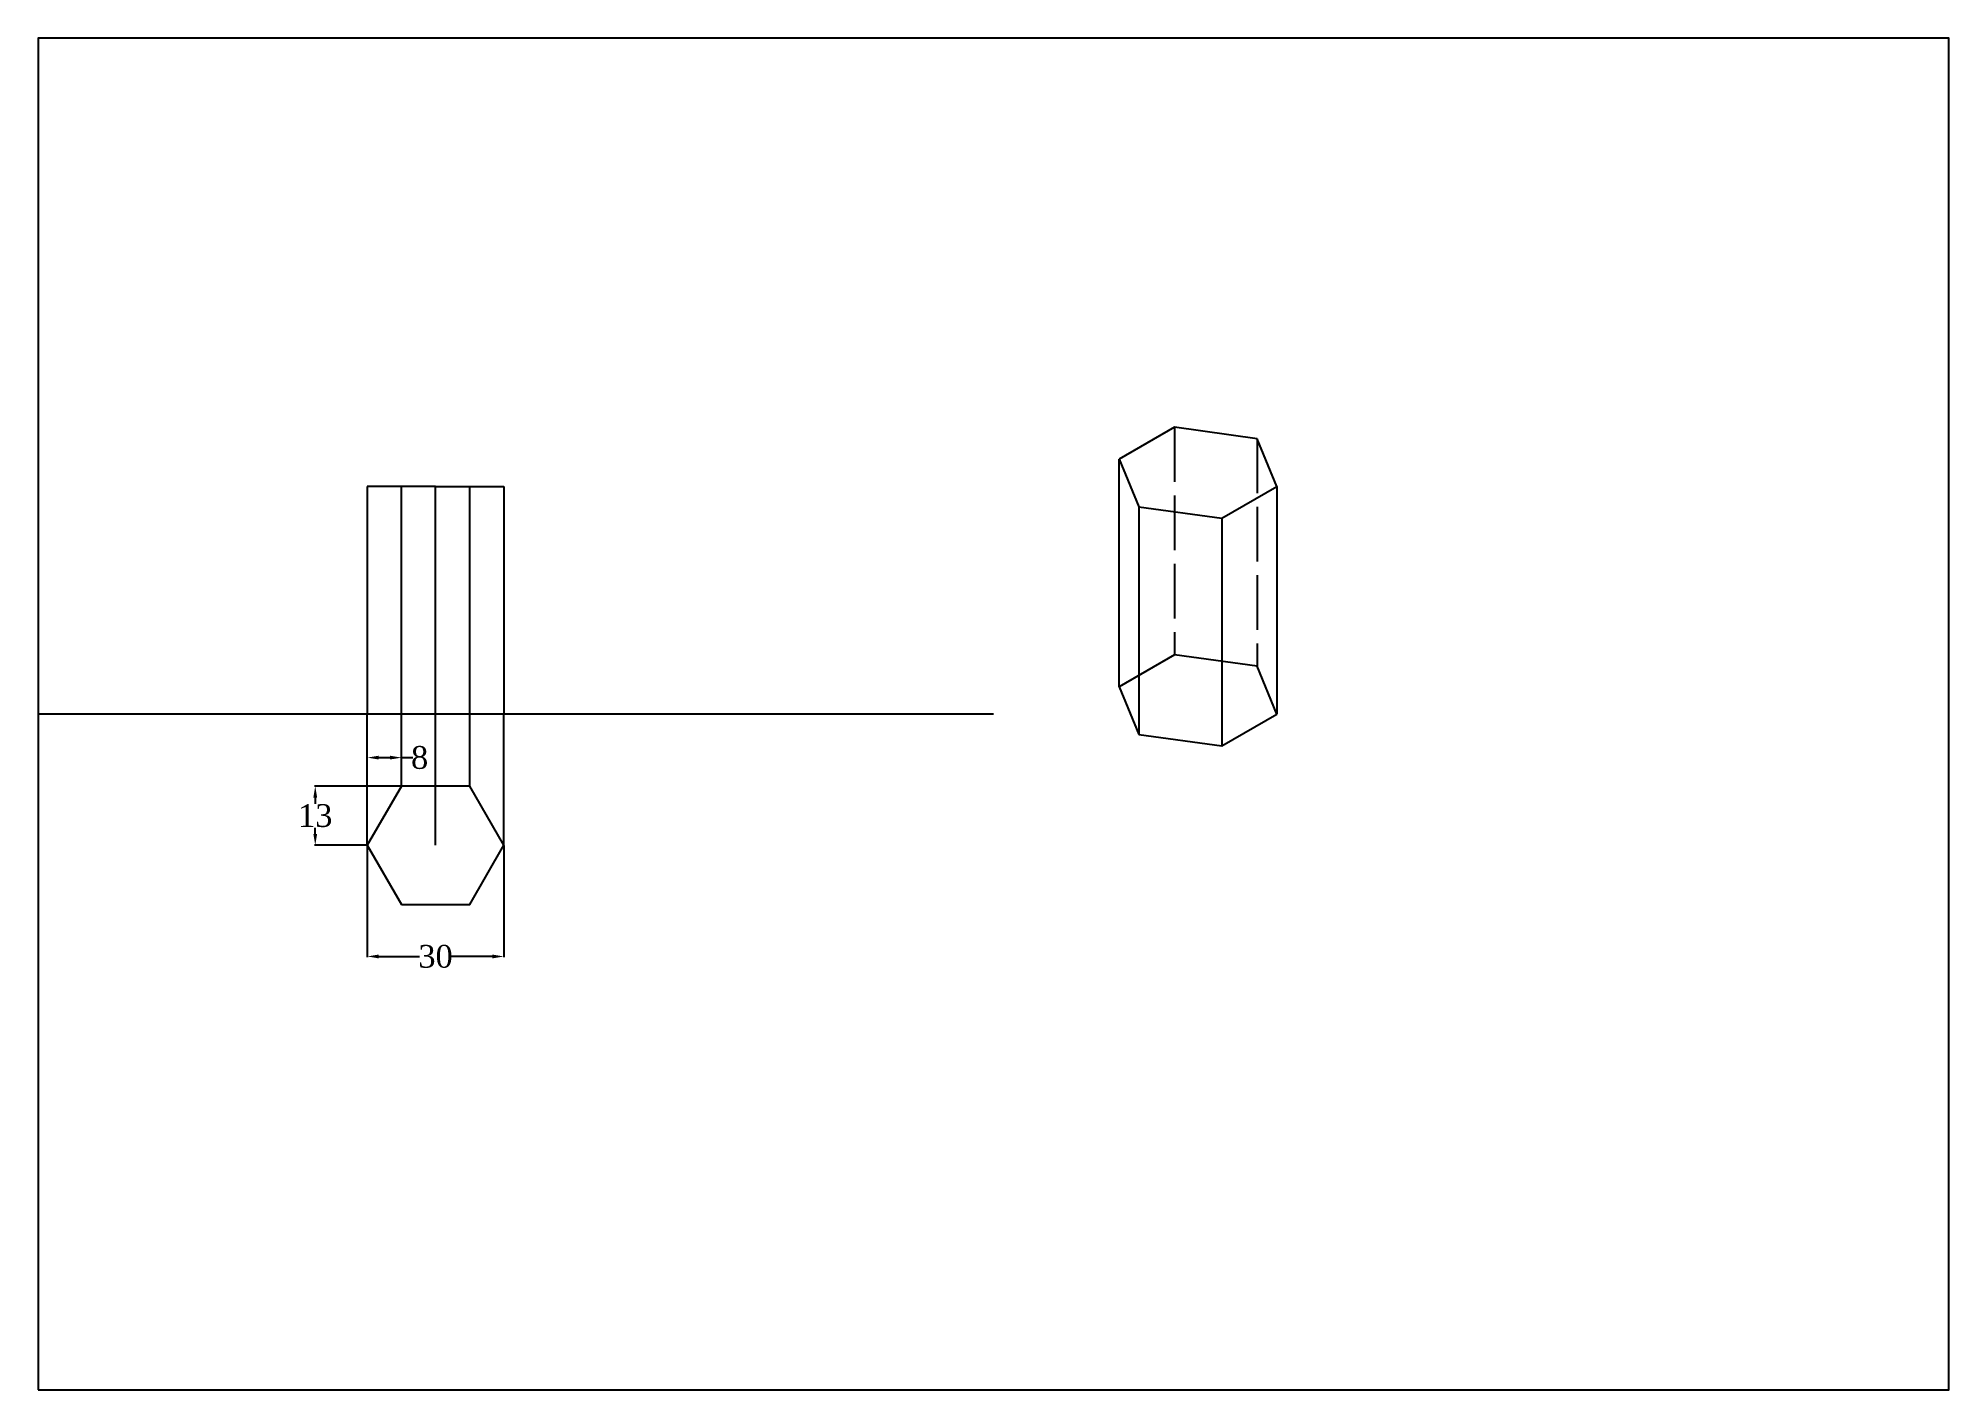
# Model space of a CAD drawing. Header units: millimetres. Extents: x 0 to 420, y 0 to 297.
import ezdxf

# ---------------------------------------------------------------- set-up
doc = ezdxf.new("R2010")
doc.units = ezdxf.units.MM
doc.header["$MEASUREMENT"] = 0
doc.linetypes.add('ACAD_ISO02W100', pattern=[15, 12, -3])
doc.styles.get("Standard").update_dxf_attribs({"font": 'times.ttf', "height": 5})
doc.dimstyles.get("Standard").update_dxf_attribs({"dimtxt": 5, "dimasz": 2.5, "dimexe": 0.18, "dimexo": 0.0625, "dimgap": 0.09, "dimtad": 0, "dimtih": 1, "dimtoh": 1, "dimdec": 0, "dimzin": 0, "dimdsep": 46, "dimtxsty": 'Standard', "dimcen": 0.09, "dimadec": 0, "dimazin": 0, "dimtfac": 1, "dimtdec": 0, "dimtofl": 0, "dimtmove": 0, "dimatfit": 3, "dimfxl": 1, "dimtolj": 1, "dimtzin": 0, "dimarcsym": 0})

# ---------------------------------------------------------------- blocks, each defined once
blk = doc.blocks.new('*D1')
at = {"color": 0, "lineweight": -2, "transparency": 16777216}
for p, q in [((72.35, 119.72), (72.35, 139.09)), ((74.85, 138.91), (77.35, 138.91)), ((79.85, 132.71), (79.85, 139.09)), ((79.85, 138.91), (82.35, 138.91))]:
    blk.add_line(p, q, dxfattribs=at)
at = {"color": 0, "transparency": 16777216}
for points in [[(74.85, 139.33), (74.85, 138.5), (72.35, 138.91)], [(77.35, 139.33), (77.35, 138.5), (79.85, 138.91)]]:
    blk.add_solid(points, dxfattribs=at)
at = {"layer": 'Defpoints', "color": 0, "transparency": 16777216}
for p in [(79.85, 138.91), (79.85, 132.64), (72.35, 119.65)]:
    blk.add_point(p, dxfattribs=at)
at = {"color": 0, "transparency": 16777216, "insert": (83.85, 138.91), "char_height": 5, "attachment_point": 5}
blk.add_mtext('\\A1;8', dxfattribs=at)
blk = doc.blocks.new('*D2')
at = {"color": 0, "lineweight": -2, "transparency": 16777216}
for p, q in [((79.79, 132.64), (60.72, 132.64)), ((60.9, 130.14), (60.9, 128.78)), ((60.9, 122.15), (60.9, 123.52)), ((72.29, 119.65), (60.72, 119.65))]:
    blk.add_line(p, q, dxfattribs=at)
at = {"color": 0, "transparency": 16777216}
for points in [[(60.49, 130.14), (61.32, 130.14), (60.9, 132.64)], [(60.49, 122.15), (61.32, 122.15), (60.9, 119.65)]]:
    blk.add_solid(points, dxfattribs=at)
at = {"layer": 'Defpoints', "color": 0, "transparency": 16777216}
for p in [(60.9, 132.64), (79.85, 132.64), (72.35, 119.65)]:
    blk.add_point(p, dxfattribs=at)
at = {"color": 0, "transparency": 16777216, "insert": (60.9, 126.15), "char_height": 5, "attachment_point": 5}
blk.add_mtext('\\A1;13', dxfattribs=at)
blk = doc.blocks.new('*D3')
at = {"color": 0, "lineweight": -2, "transparency": 16777216}
for p, q in [((72.35, 119.59), (72.35, 95.04)), ((102.35, 119.59), (102.35, 95.04)), ((74.85, 95.22), (83.85, 95.22)), ((99.85, 95.22), (90.85, 95.22))]:
    blk.add_line(p, q, dxfattribs=at)
at = {"color": 0, "transparency": 16777216}
for points in [[(74.85, 95.64), (74.85, 94.8), (72.35, 95.22)], [(99.85, 95.64), (99.85, 94.8), (102.35, 95.22)]]:
    blk.add_solid(points, dxfattribs=at)
at = {"layer": 'Defpoints', "color": 0, "transparency": 16777216}
for p in [(72.35, 119.65), (102.35, 119.65), (102.35, 95.22)]:
    blk.add_point(p, dxfattribs=at)
at = {"color": 0, "transparency": 16777216, "insert": (87.35, 95.22), "char_height": 5, "attachment_point": 5}
blk.add_mtext('\\A1;30', dxfattribs=at)

msp = doc.modelspace()

# ---------------------------------------------------------------- linework, layer by layer
for p, q in [((249.77, 211.5), (237.65, 204.5)), ((267.96, 209), (249.77, 211.5)), ((272.29, 198.5), (267.96, 209)), ((237.65, 154.5), (237.65, 204.5)), ((237.65, 204.5), (241.98, 194)), ((87.35, 198.5), (72.35, 198.5)), ((72.35, 198.5), (72.35, 148.5)), ((79.85, 148.5), (79.85, 198.5)), ((87.35, 148.5), (87.35, 198.5)), ((87.35, 198.5), (102.35, 198.5)), ((94.85, 148.5), (94.85, 198.5)), ((102.35, 198.5), (102.35, 148.5)), ((260.17, 191.5), (272.29, 198.5)), ((272.29, 198.5), (272.29, 148.5)), ((241.98, 194), (260.17, 191.5)), ((241.98, 194), (241.98, 144)), ((260.17, 191.5), (260.17, 141.5)), ((249.77, 161.5), (237.65, 154.5)), ((267.96, 159), (249.77, 161.5)), ((272.29, 148.5), (267.96, 159)), ((237.65, 154.5), (241.98, 144)), ((210, 148.5), (0, 148.5)), ((72.35, 119.65), (72.35, 148.5)), ((79.85, 132.64), (79.85, 148.5)), ((87.35, 119.65), (87.35, 148.5)), ((94.85, 132.64), (94.85, 148.5)), ((102.35, 119.65), (102.35, 148.5)), ((260.17, 141.5), (272.29, 148.5)), ((241.98, 144), (260.17, 141.5))]:
    msp.add_line(p, q)
at = {"linetype": 'ACAD_ISO02W100'}
for p, q in [((249.77, 211.5), (249.77, 161.5)), ((267.96, 209), (267.96, 159))]:
    msp.add_line(p, q, dxfattribs=at)
for points in [[(0, 0), (420, 0), (420, 297), (0, 297)], [(79.85, 106.66), (94.85, 106.66), (102.35, 119.65), (94.85, 132.64), (79.85, 132.64), (72.35, 119.65)]]:
    msp.add_lwpolyline(points, close=True)

# ---------------------------------------------------------------- dimensions: what is measured, and where the dimension line sits
for base, p1, p2, picture, middle in [((79.85406552, 138.91171322), (72.35406552, 119.65351205), (79.85406552, 132.64389311), '*D1', (83.85358246, 138.91171322)), ((102.35, 95.22), (72.35, 119.65), (102.35, 119.65), '*D3', (87.35, 95.22))]:
    dim = msp.add_linear_dim(base=base, p1=p1, p2=p2, dimstyle='Standard')
    dim.commit()
    dim.dimension.update_dxf_attribs({"geometry": picture, "text_midpoint": middle})
dim = msp.add_linear_dim(base=(60.9, 132.64), p1=(72.35, 119.65), p2=(79.85, 132.64), angle=90, dimstyle='Standard')
dim.commit()
dim.dimension.update_dxf_attribs({"geometry": '*D2', "text_midpoint": (60.9, 126.15)})

doc.saveas('drawing.dxf')
